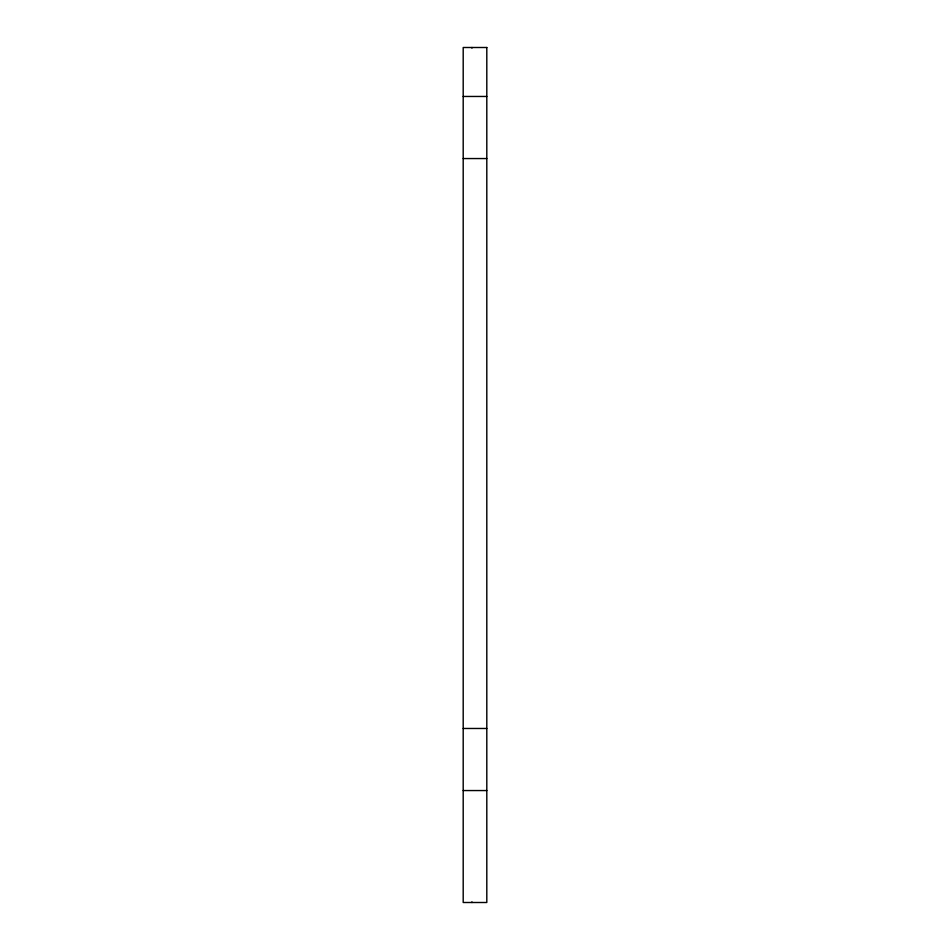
<?xml version="1.0" encoding="UTF-8"?>
<svg xmlns="http://www.w3.org/2000/svg" width="950" height="950" viewBox="0 0 950 950"><rect width="100%" height="100%" fill="white"/><g stroke="black" fill="none" stroke-linecap="round" stroke-linejoin="round"><path stroke-width="1.43" d="M463.196 96.461L486.804 96.461M463.196 158.555L486.804 158.555M463.196 728.472L486.804 728.472M463.196 790.554L486.804 790.554M471.936 47.5L471.936 48.118M471.936 901.883L471.936 902.5M486.804 47.5L463.196 47.5L463.196 902.5L486.804 902.5L486.804 47.5"/></g></svg>
